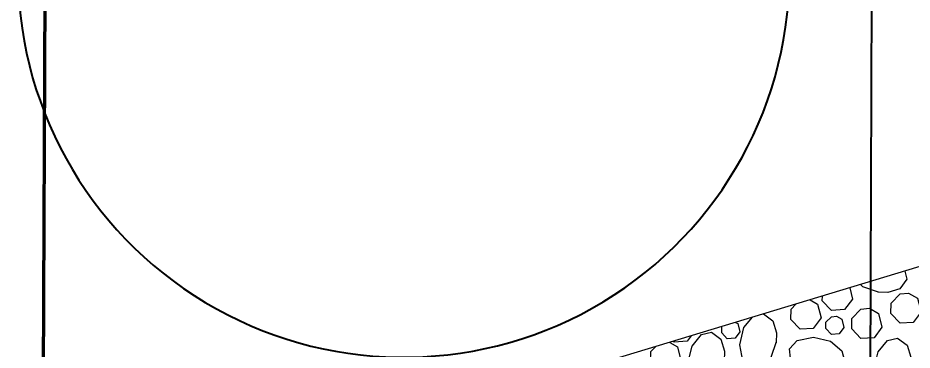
# Model space of a CAD drawing. Header units: inches. Extents: x -5337 to 1057, y 15227 to 19227.
# Drawn here: x -1589.93 to -1583.44, y 18865.31 to 18867.72 of the extents above; entities that cross this region are included whole.
import ezdxf

# ---------------------------------------------------------------- set-up
doc = ezdxf.new("R2010")
doc.units = ezdxf.units.IN
doc.header["$LTSCALE"] = 150
doc.header["$MEASUREMENT"] = 0
for name, color, linetype in [('COMT-MIN', 84, 'Continuous'), ('CONT-MJR', 84, 'Continuous'), ('PAVING', 7, 'Continuous')]:
    doc.layers.add(name, color=color, linetype=linetype)

msp = doc.modelspace()

# ---------------------------------------------------------------- linework, layer by layer
at = {"layer": 'COMT-MIN', "color": 5, "linetype": 'Continuous', "lineweight": 40}
msp.add_line((-1583.7656, 18859.8976), (-1583.6539, 18887.0124), dxfattribs=at)
msp.add_arc((-1587.1311, 18868.0544), 2.8, 178.8584, 359.42809, dxfattribs=at)
at = {"layer": 'CONT-MJR', "color": 5, "linetype": 'Continuous', "lineweight": 70}
msp.add_line((-1589.8107, 18848.9513), (-1589.6538, 18887.0371), dxfattribs=at)
at = {"layer": 'PAVING', "color": 1, "flags": 128}
msp.add_lwpolyline([(-1581.3393, 18862.8249), (-1582.3708, 18866.222), (-1589.1649, 18864.1591), (-1588.1333, 18860.7621)], close=True, dxfattribs=at)
for points in [[(-1583.4947, 18865.8807), (-1583.4797, 18865.8213), (-1583.531, 18865.7523), (-1583.6183, 18865.7259), (-1583.6904, 18865.7283)], [(-1583.8942, 18865.7594), (-1583.8732, 18865.6772), (-1583.9309, 18865.6012), (-1584.0262, 18865.5955), (-1584.093, 18865.6653), (-1584.0927, 18865.6992)], [(-1583.6851, 18865.7276), (-1583.7987, 18865.7665), (-1583.8153, 18865.7834)], [(-1584.1821, 18865.672), (-1584.1269, 18865.6407)], [(-1583.4011, 18865.6843), (-1583.3754, 18865.5839), (-1583.4331, 18865.508), (-1583.5283, 18865.5023), (-1583.5952, 18865.5721), (-1583.5942, 18865.6486), (-1583.5279, 18865.7157), (-1583.4666, 18865.7214), (-1583.4011, 18865.6845)], [(-1584.1268, 18865.6408), (-1584.1011, 18865.5403), (-1584.1588, 18865.4643), (-1584.254, 18865.4585), (-1584.3209, 18865.5283), (-1584.3199, 18865.6049), (-1584.2842, 18865.6411)], [(-1583.6858, 18865.5735), (-1583.66, 18865.473), (-1583.7176, 18865.397), (-1583.813, 18865.3913), (-1583.8799, 18865.4611), (-1583.8788, 18865.5376), (-1583.8126, 18865.6048), (-1583.7512, 18865.6104), (-1583.6858, 18865.5735)], [(-1584.4271, 18865.3658), (-1584.466, 18865.2523), (-1584.5394, 18865.1801), (-1584.6062, 18865.1731), (-1584.6686, 18865.2284), (-1584.6923, 18865.346), (-1584.6616, 18865.4701), (-1584.5996, 18865.5452)], [(-1584.5188, 18865.5699), (-1584.4519, 18865.5199), (-1584.4255, 18865.4326), (-1584.4279, 18865.3606)], [(-1583.9511, 18865.5306), (-1583.9357, 18865.4703), (-1583.9703, 18865.4247), (-1584.0275, 18865.4213), (-1584.0676, 18865.4631), (-1584.067, 18865.5091), (-1584.0272, 18865.5493), (-1583.9905, 18865.5528), (-1583.9511, 18865.5305)], [(-1584.7067, 18865.4991), (-1584.6913, 18865.4388), (-1584.726, 18865.3932), (-1584.7831, 18865.3898), (-1584.8233, 18865.4316), (-1584.8226, 18865.4775)], [(-1584.7225, 18865.5079), (-1584.7067, 18865.4991)], [(-1585.0445, 18865.4102), (-1585.074, 18865.3713), (-1585.1692, 18865.3656), (-1585.1742, 18865.3708)], [(-1584.8037, 18865.2322), (-1584.8426, 18865.1185), (-1584.916, 18865.0463), (-1584.9829, 18865.0394), (-1585.0451, 18865.0946), (-1585.069, 18865.2122), (-1585.0381, 18865.3363), (-1584.9696, 18865.4194), (-1584.8974, 18865.4375), (-1584.8284, 18865.3861), (-1584.802, 18865.299), (-1584.8045, 18865.2269)], [(-1585.2005, 18865.3628), (-1585.1451, 18865.3314)], [(-1584.1381, 18865.1363), (-1584.2518, 18865.175), (-1584.324, 18865.2484), (-1584.331, 18865.3154), (-1584.2757, 18865.3776), (-1584.1581, 18865.4014), (-1584.034, 18865.3706), (-1583.9509, 18865.3021), (-1583.9328, 18865.2299), (-1583.9842, 18865.1609), (-1584.0714, 18865.1346), (-1584.1435, 18865.1371)], [(-1583.4532, 18865.1888), (-1583.4921, 18865.0753), (-1583.5654, 18865.003), (-1583.6323, 18864.9961), (-1583.6945, 18865.0513), (-1583.7184, 18865.169), (-1583.6877, 18865.293), (-1583.619, 18865.3761), (-1583.5469, 18865.3942), (-1583.4779, 18865.3429), (-1583.4516, 18865.2556), (-1583.454, 18865.1835)], [(-1585.1451, 18865.3314), (-1585.1193, 18865.231), (-1585.177, 18865.155), (-1585.2723, 18865.1492), (-1585.3392, 18865.219), (-1585.3381, 18865.2956), (-1585.3023, 18865.3319)]]:
    msp.add_lwpolyline(points, dxfattribs=at)

doc.saveas('drawing.dxf')
